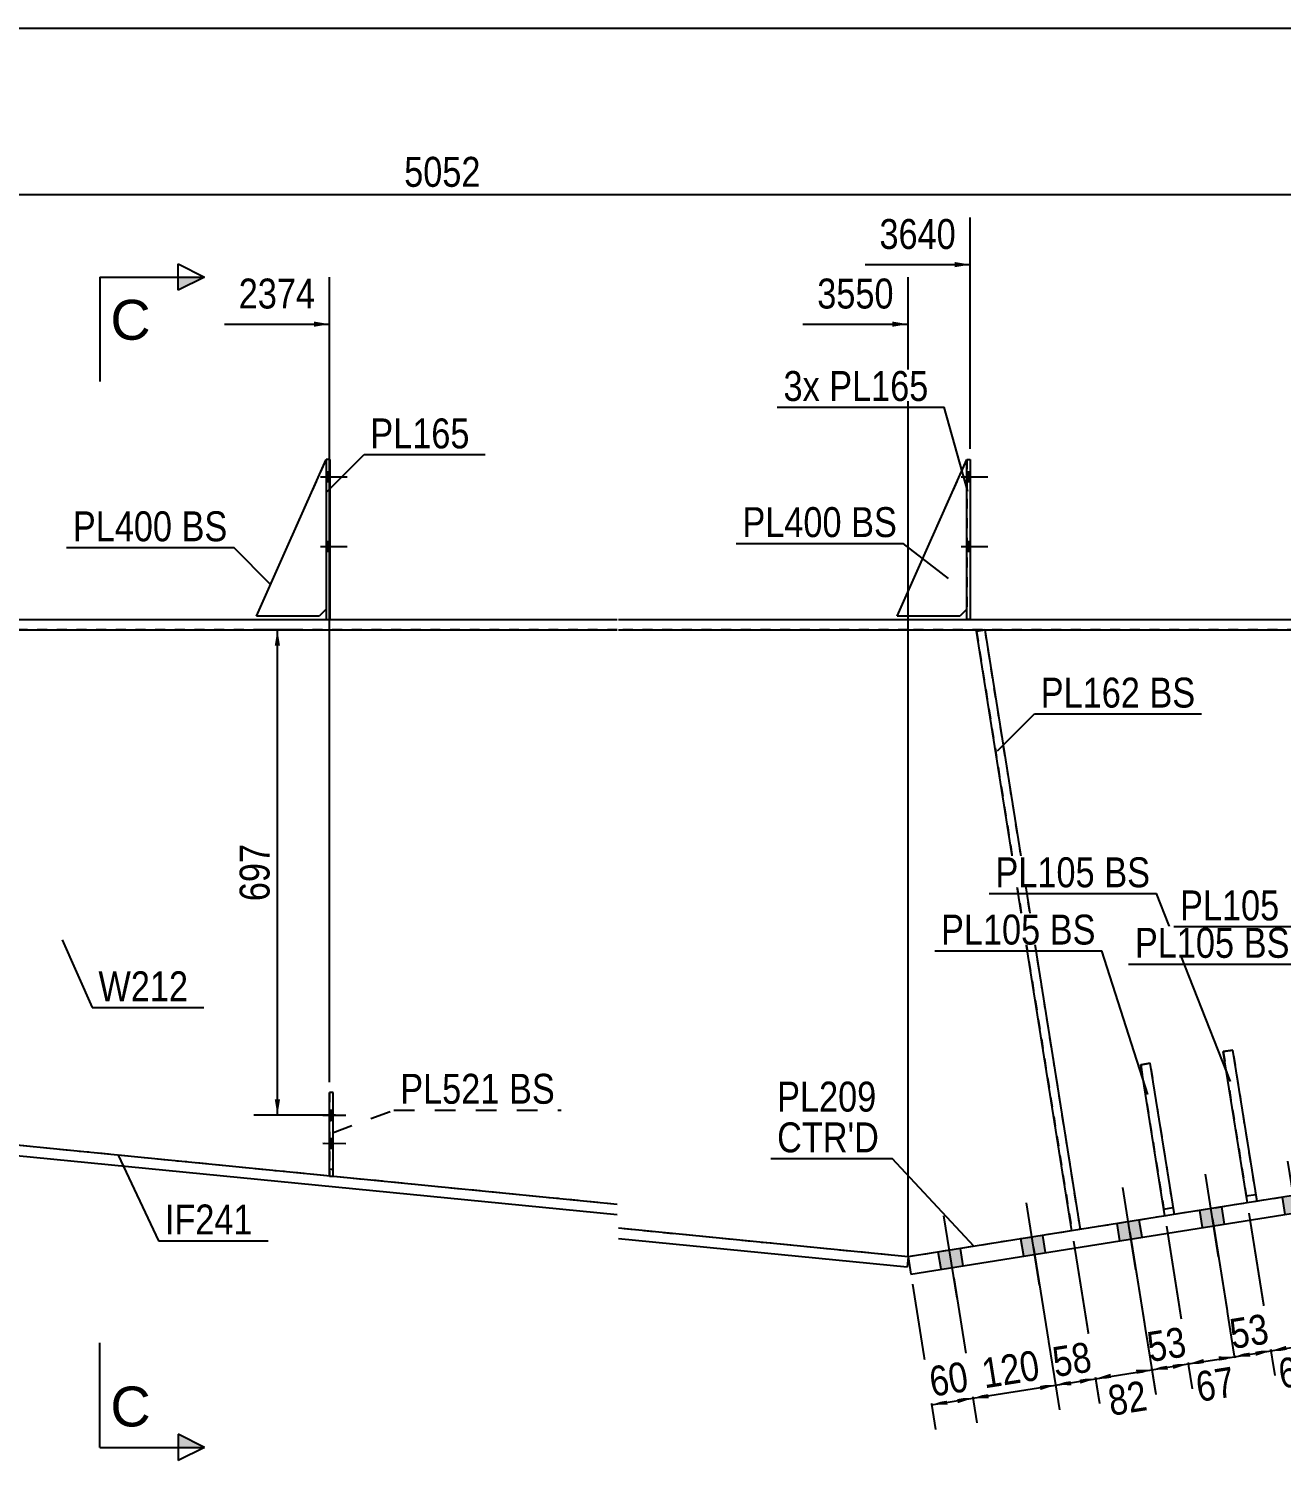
# Model space of a CAD drawing. Header units: millimetres. Extents: x -281 to 121, y -189 to 88.
# Drawn here: x -120.6 to -0.7, y -49.5 to 87.6 of the extents above; entities that cross this region are included whole.
import ezdxf

# ---------------------------------------------------------------- set-up
doc = ezdxf.new("R2010")
doc.units = ezdxf.units.MM
doc.linetypes.add('DXK_LINE_DOT1', pattern=[1.8814, 0.9407, -0.9407])
doc.linetypes.add('DXK_LINE_DOT2', pattern=[3.9198, 1.9599, -1.9599])
doc.styles.add('Arial', font='ARIAL.TTF', dxfattribs={"height": 0.2})
doc.styles.add('Arial Narrow', font='ARIALN.TTF', dxfattribs={"height": 0.2})

# ---------------------------------------------------------------- blocks, each defined once
blk = doc.blocks.new('Unknown-627303065-1211')
at = {"color": 5, "linetype": 'Continuous'}
blk.add_line((121.32, 87.56), (-278.68, 87.56), dxfattribs=at)
blk = doc.blocks.new('Part-627303065-1939 - 1661')
at = {"color": 2, "linetype": 'Continuous'}
for p, q in [((-92.12, 46.33), (-92.13, 31)), ((-91.79, 46.33), (-92.12, 46.33)), ((-91.79, 46.33), (-91.79, 31))]:
    blk.add_line(p, q, dxfattribs=at)
at = {"color": 7, "linetype": 'DXK_LINE_DOT1'}
blk.add_line((-92.13, 31), (-91.79, 31), dxfattribs=at)
blk = doc.blocks.new('Bolt-627303065-1710 - 1661')
at = {"linetype": 'Continuous'}
for points in [[(-30.5, 44.2), (-30.5, 45.13), (-30.83, 45.13), (-30.83, 44.2)], [(-30.5, 44.2), (-30.5, 45.13), (-30.83, 45.13), (-30.83, 44.2)], [(-30.5, 44.2), (-30.5, 45.13), (-30.83, 45.13), (-30.83, 44.2)], [(-30.5, 37.53), (-30.5, 38.47), (-30.83, 38.47), (-30.83, 37.53)], [(-30.5, 37.53), (-30.5, 38.47), (-30.83, 38.47), (-30.83, 37.53)], [(-30.5, 37.53), (-30.5, 38.47), (-30.83, 38.47), (-30.83, 37.53)]]:
    blk.add_hatch(color=3, dxfattribs=at).paths.add_polyline_path(points)
at = {"color": 3, "linetype": 'Continuous'}
for p, q in [((-31.36, 44.67), (-28.83, 44.67)), ((-31.36, 44.67), (-28.83, 44.67)), ((-31.36, 44.67), (-28.83, 44.67)), ((-30.83, 45.13), (-30.5, 45.13)), ((-30.83, 45.13), (-30.5, 45.13)), ((-30.83, 45.13), (-30.5, 45.13)), ((-30.83, 44.2), (-30.5, 44.2)), ((-30.83, 44.2), (-30.5, 44.2)), ((-30.83, 44.2), (-30.5, 44.2)), ((-30.83, 38.47), (-30.5, 38.47)), ((-30.83, 38.47), (-30.5, 38.47)), ((-30.83, 38.47), (-30.5, 38.47)), ((-31.37, 38), (-28.83, 38)), ((-31.37, 38), (-28.83, 38)), ((-31.37, 38), (-28.83, 38)), ((-30.83, 37.53), (-30.5, 37.53)), ((-30.83, 37.53), (-30.5, 37.53)), ((-30.83, 37.53), (-30.5, 37.53))]:
    blk.add_line(p, q, dxfattribs=at)
blk = doc.blocks.new('Part-627303065-2231 - 1661')
at = {"color": 2, "linetype": 'Continuous'}
for p, q in [((-29.91, 29.87), (-29.12, 30)), ((-20.78, -27.51), (-29.91, 29.87)), ((-29.12, 30), (-19.99, -27.38))]:
    blk.add_line(p, q, dxfattribs=at)
blk = doc.blocks.new('Part-627303065-1830 - 1661')
at = {"color": 7, "linetype": 'DXK_LINE_DOT1'}
for p, q in [((-13.28, -11.46), (-14.2, -11.61)), ((-14.2, -11.61), (-11.89, -26.09)), ((-10.97, -25.95), (-13.28, -11.46)), ((-12, -25.44), (-11.08, -25.29))]:
    blk.add_line(p, q, dxfattribs=at)
blk = doc.blocks.new('Bolt-627303065-1711 - 1661')
at = {"linetype": 'Continuous'}
for points in [[(-91.79, 44.2), (-91.79, 45.13), (-92.12, 45.13), (-92.12, 44.2)], [(-91.79, 44.2), (-91.79, 45.13), (-92.12, 45.13), (-92.12, 44.2)], [(-91.79, 44.2), (-91.79, 45.13), (-92.12, 45.13), (-92.12, 44.2)], [(-91.79, 37.53), (-91.79, 38.47), (-92.12, 38.47), (-92.12, 37.53)], [(-91.79, 37.53), (-91.79, 38.47), (-92.12, 38.47), (-92.12, 37.53)], [(-91.79, 37.53), (-91.79, 38.47), (-92.12, 38.47), (-92.12, 37.53)]]:
    blk.add_hatch(color=3, dxfattribs=at).paths.add_polyline_path(points)
at = {"color": 3, "linetype": 'Continuous'}
for p, q in [((-92.66, 44.67), (-90.12, 44.67)), ((-92.66, 44.67), (-90.12, 44.67)), ((-92.66, 44.67), (-90.12, 44.67)), ((-92.12, 45.13), (-91.79, 45.13)), ((-92.12, 45.13), (-91.79, 45.13)), ((-92.12, 45.13), (-91.79, 45.13)), ((-92.12, 44.2), (-91.79, 44.2)), ((-92.12, 44.2), (-91.79, 44.2)), ((-92.12, 44.2), (-91.79, 44.2)), ((-92.12, 38.47), (-91.79, 38.47)), ((-92.12, 38.47), (-91.79, 38.47)), ((-92.12, 38.47), (-91.79, 38.47)), ((-92.66, 38), (-90.12, 38)), ((-92.66, 38), (-90.12, 38)), ((-92.66, 38), (-90.12, 38)), ((-92.12, 37.53), (-91.79, 37.53)), ((-92.12, 37.53), (-91.79, 37.53)), ((-92.12, 37.53), (-91.79, 37.53))]:
    blk.add_line(p, q, dxfattribs=at)
blk = doc.blocks.new('Part-627303065-1983 - 1661')
at = {"color": 2, "linetype": 'Continuous'}
for p, q in [((-223.42, -6.68), (-223.52, -7.67)), ((-186.85, -10.28), (-223.42, -6.68)), ((-186.85, -11.29), (-223.52, -7.67)), ((-125.56, -16.67), (-186.75, -10.64)), ((-125.56, -17.68), (-186.75, -11.64)), ((-64.27, -24.99), (-125.46, -18.95)), ((-64.27, -25.99), (-125.46, -19.96)), ((-36.45, -30), (-64.17, -27.27)), ((-36.55, -31), (-64.17, -28.27)), ((-36.45, -30), (-36.55, -31))]:
    blk.add_line(p, q, dxfattribs=at)
blk = doc.blocks.new('Part-627303065-2241 - 1661')
at = {"color": 2, "linetype": 'Continuous'}
for p, q in [((-125.46, 31), (-64.27, 31)), ((-64.17, 31), (53.08, 31)), ((-125.46, 30), (-64.27, 30)), ((-64.17, 30), (53.08, 30))]:
    blk.add_line(p, q, dxfattribs=at)
blk = doc.blocks.new('Bolt-627303065-1715 - 1661')
at = {"linetype": 'Continuous'}
for points in [[(59.41, -14.76), (57.3, -15.09), (57.56, -16.74), (59.67, -16.4)], [(59.41, -14.76), (57.3, -15.09), (57.56, -16.74), (59.67, -16.4)], [(59.41, -14.76), (57.3, -15.09), (57.56, -16.74), (59.67, -16.4)], [(59.41, -14.76), (57.3, -15.09), (57.56, -16.74), (59.67, -16.4)], [(51.51, -16.01), (49.4, -16.35), (49.66, -17.99), (51.77, -17.66)], [(51.51, -16.01), (49.4, -16.35), (49.66, -17.99), (51.77, -17.66)], [(51.51, -16.01), (49.4, -16.35), (49.66, -17.99), (51.77, -17.66)], [(51.51, -16.01), (49.4, -16.35), (49.66, -17.99), (51.77, -17.66)], [(42.29, -17.48), (40.18, -17.81), (40.45, -19.46), (42.55, -19.12)], [(42.29, -17.48), (40.18, -17.81), (40.45, -19.46), (42.55, -19.12)], [(42.29, -17.48), (40.18, -17.81), (40.45, -19.46), (42.55, -19.12)], [(42.29, -17.48), (40.18, -17.81), (40.45, -19.46), (42.55, -19.12)], [(34.39, -18.74), (32.28, -19.07), (32.55, -20.72), (34.65, -20.38)], [(34.39, -18.74), (32.28, -19.07), (32.55, -20.72), (34.65, -20.38)], [(34.39, -18.74), (32.28, -19.07), (32.55, -20.72), (34.65, -20.38)], [(34.39, -18.74), (32.28, -19.07), (32.55, -20.72), (34.65, -20.38)], [(26.49, -19.99), (24.38, -20.33), (24.65, -21.97), (26.75, -21.64)], [(26.49, -19.99), (24.38, -20.33), (24.65, -21.97), (26.75, -21.64)], [(26.49, -19.99), (24.38, -20.33), (24.65, -21.97), (26.75, -21.64)], [(26.49, -19.99), (24.38, -20.33), (24.65, -21.97), (26.75, -21.64)], [(18.59, -21.25), (16.48, -21.58), (16.74, -23.23), (18.85, -22.89)], [(18.59, -21.25), (16.48, -21.58), (16.74, -23.23), (18.85, -22.89)], [(18.59, -21.25), (16.48, -21.58), (16.74, -23.23), (18.85, -22.89)], [(18.59, -21.25), (16.48, -21.58), (16.74, -23.23), (18.85, -22.89)], [(9.37, -22.71), (7.27, -23.05), (7.53, -24.69), (9.63, -24.36)], [(9.37, -22.71), (7.27, -23.05), (7.53, -24.69), (9.63, -24.36)], [(9.37, -22.71), (7.27, -23.05), (7.53, -24.69), (9.63, -24.36)], [(9.37, -22.71), (7.27, -23.05), (7.53, -24.69), (9.63, -24.36)], [(1.47, -23.97), (-0.64, -24.3), (-0.37, -25.95), (1.73, -25.62)], [(1.47, -23.97), (-0.64, -24.3), (-0.37, -25.95), (1.73, -25.62)], [(1.47, -23.97), (-0.64, -24.3), (-0.37, -25.95), (1.73, -25.62)], [(1.47, -23.97), (-0.64, -24.3), (-0.37, -25.95), (1.73, -25.62)], [(-6.43, -25.23), (-8.54, -25.56), (-8.27, -27.21), (-6.17, -26.87)], [(-6.43, -25.23), (-8.54, -25.56), (-8.27, -27.21), (-6.17, -26.87)], [(-6.43, -25.23), (-8.54, -25.56), (-8.27, -27.21), (-6.17, -26.87)], [(-6.43, -25.23), (-8.54, -25.56), (-8.27, -27.21), (-6.17, -26.87)], [(-14.33, -26.48), (-16.44, -26.82), (-16.18, -28.46), (-14.07, -28.13)], [(-14.33, -26.48), (-16.44, -26.82), (-16.18, -28.46), (-14.07, -28.13)], [(-14.33, -26.48), (-16.44, -26.82), (-16.18, -28.46), (-14.07, -28.13)], [(-14.33, -26.48), (-16.44, -26.82), (-16.18, -28.46), (-14.07, -28.13)], [(-23.55, -27.95), (-25.65, -28.28), (-25.39, -29.93), (-23.29, -29.59)], [(-23.55, -27.95), (-25.65, -28.28), (-25.39, -29.93), (-23.29, -29.59)], [(-23.55, -27.95), (-25.65, -28.28), (-25.39, -29.93), (-23.29, -29.59)], [(-23.55, -27.95), (-25.65, -28.28), (-25.39, -29.93), (-23.29, -29.59)], [(-31.45, -29.2), (-33.56, -29.54), (-33.29, -31.19), (-31.19, -30.85)], [(-31.45, -29.2), (-33.56, -29.54), (-33.29, -31.19), (-31.19, -30.85)], [(-31.45, -29.2), (-33.56, -29.54), (-33.29, -31.19), (-31.19, -30.85)], [(-31.45, -29.2), (-33.56, -29.54), (-33.29, -31.19), (-31.19, -30.85)]]:
    blk.add_hatch(color=3, dxfattribs=at).paths.add_polyline_path(points)
at = {"color": 3, "linetype": 'Continuous'}
for p, q in [((59.09, -19.52), (57.83, -11.63)), ((59.09, -19.52), (57.83, -11.63)), ((59.09, -19.52), (57.83, -11.63)), ((59.09, -19.52), (57.83, -11.63)), ((51.19, -20.77), (49.93, -12.89)), ((51.19, -20.77), (49.93, -12.89)), ((51.19, -20.77), (49.93, -12.89)), ((51.19, -20.77), (49.93, -12.89)), ((41.97, -22.24), (40.71, -14.35)), ((41.97, -22.24), (40.71, -14.35)), ((41.97, -22.24), (40.71, -14.35)), ((41.97, -22.24), (40.71, -14.35)), ((59.67, -16.4), (59.41, -14.76)), ((59.67, -16.4), (59.41, -14.76)), ((59.67, -16.4), (59.41, -14.76)), ((59.67, -16.4), (59.41, -14.76)), ((34.07, -23.49), (32.81, -15.61)), ((34.07, -23.49), (32.81, -15.61)), ((34.07, -23.49), (32.81, -15.61)), ((34.07, -23.49), (32.81, -15.61)), ((49.66, -17.99), (49.4, -16.35)), ((49.66, -17.99), (49.4, -16.35)), ((49.66, -17.99), (49.4, -16.35)), ((49.66, -17.99), (49.4, -16.35)), ((51.77, -17.66), (51.51, -16.01)), ((51.77, -17.66), (51.51, -16.01)), ((51.77, -17.66), (51.51, -16.01)), ((51.77, -17.66), (51.51, -16.01)), ((57.56, -16.74), (57.3, -15.09)), ((57.56, -16.74), (57.3, -15.09)), ((57.56, -16.74), (57.3, -15.09)), ((57.56, -16.74), (57.3, -15.09)), ((26.17, -24.75), (24.91, -16.87)), ((26.17, -24.75), (24.91, -16.87)), ((26.17, -24.75), (24.91, -16.87)), ((26.17, -24.75), (24.91, -16.87)), ((40.45, -19.46), (40.18, -17.81)), ((40.45, -19.46), (40.18, -17.81)), ((40.45, -19.46), (40.18, -17.81)), ((40.45, -19.46), (40.18, -17.81)), ((42.55, -19.12), (42.29, -17.48)), ((42.55, -19.12), (42.29, -17.48)), ((42.55, -19.12), (42.29, -17.48)), ((42.55, -19.12), (42.29, -17.48)), ((18.27, -26.01), (17.01, -18.12)), ((18.27, -26.01), (17.01, -18.12)), ((18.27, -26.01), (17.01, -18.12)), ((18.27, -26.01), (17.01, -18.12)), ((32.55, -20.72), (32.28, -19.07)), ((32.55, -20.72), (32.28, -19.07)), ((32.55, -20.72), (32.28, -19.07)), ((32.55, -20.72), (32.28, -19.07)), ((34.65, -20.38), (34.39, -18.74)), ((34.65, -20.38), (34.39, -18.74)), ((34.65, -20.38), (34.39, -18.74)), ((34.65, -20.38), (34.39, -18.74)), ((9.05, -27.47), (7.8, -19.59)), ((9.05, -27.47), (7.8, -19.59)), ((9.05, -27.47), (7.8, -19.59)), ((9.05, -27.47), (7.8, -19.59)), ((24.65, -21.97), (24.38, -20.33)), ((24.65, -21.97), (24.38, -20.33)), ((24.65, -21.97), (24.38, -20.33)), ((24.65, -21.97), (24.38, -20.33)), ((26.75, -21.64), (26.49, -19.99)), ((26.75, -21.64), (26.49, -19.99)), ((26.75, -21.64), (26.49, -19.99)), ((26.75, -21.64), (26.49, -19.99)), ((1.15, -28.73), (-0.11, -20.85)), ((1.15, -28.73), (-0.11, -20.85)), ((1.15, -28.73), (-0.11, -20.85)), ((1.15, -28.73), (-0.11, -20.85)), ((16.74, -23.23), (16.48, -21.58)), ((16.74, -23.23), (16.48, -21.58)), ((16.74, -23.23), (16.48, -21.58)), ((16.74, -23.23), (16.48, -21.58)), ((18.85, -22.89), (18.59, -21.25)), ((18.85, -22.89), (18.59, -21.25)), ((18.85, -22.89), (18.59, -21.25)), ((18.85, -22.89), (18.59, -21.25)), ((-6.75, -29.99), (-8.01, -22.1)), ((-6.75, -29.99), (-8.01, -22.1)), ((-6.75, -29.99), (-8.01, -22.1)), ((-6.75, -29.99), (-8.01, -22.1)), ((7.53, -24.69), (7.27, -23.05)), ((7.53, -24.69), (7.27, -23.05)), ((7.53, -24.69), (7.27, -23.05)), ((7.53, -24.69), (7.27, -23.05)), ((9.63, -24.36), (9.37, -22.71)), ((9.63, -24.36), (9.37, -22.71)), ((9.63, -24.36), (9.37, -22.71)), ((9.63, -24.36), (9.37, -22.71)), ((-14.65, -31.24), (-15.91, -23.36)), ((-14.65, -31.24), (-15.91, -23.36)), ((-14.65, -31.24), (-15.91, -23.36)), ((-14.65, -31.24), (-15.91, -23.36)), ((-0.37, -25.95), (-0.64, -24.3)), ((-0.37, -25.95), (-0.64, -24.3)), ((-0.37, -25.95), (-0.64, -24.3)), ((-0.37, -25.95), (-0.64, -24.3)), ((1.73, -25.62), (1.47, -23.97)), ((1.73, -25.62), (1.47, -23.97)), ((1.73, -25.62), (1.47, -23.97)), ((1.73, -25.62), (1.47, -23.97)), ((-23.87, -32.71), (-25.12, -24.82)), ((-23.87, -32.71), (-25.12, -24.82)), ((-23.87, -32.71), (-25.12, -24.82)), ((-23.87, -32.71), (-25.12, -24.82)), ((-8.27, -27.21), (-8.54, -25.56)), ((-8.27, -27.21), (-8.54, -25.56)), ((-8.27, -27.21), (-8.54, -25.56)), ((-8.27, -27.21), (-8.54, -25.56)), ((-6.17, -26.87), (-6.43, -25.23)), ((-6.17, -26.87), (-6.43, -25.23)), ((-6.17, -26.87), (-6.43, -25.23)), ((-6.17, -26.87), (-6.43, -25.23)), ((-31.77, -33.96), (-33.03, -26.08)), ((-31.77, -33.96), (-33.03, -26.08)), ((-31.77, -33.96), (-33.03, -26.08)), ((-31.77, -33.96), (-33.03, -26.08)), ((-16.18, -28.46), (-16.44, -26.82)), ((-16.18, -28.46), (-16.44, -26.82)), ((-16.18, -28.46), (-16.44, -26.82)), ((-16.18, -28.46), (-16.44, -26.82)), ((-14.07, -28.13), (-14.33, -26.48)), ((-14.07, -28.13), (-14.33, -26.48)), ((-14.07, -28.13), (-14.33, -26.48)), ((-14.07, -28.13), (-14.33, -26.48)), ((-25.39, -29.93), (-25.65, -28.28)), ((-25.39, -29.93), (-25.65, -28.28)), ((-25.39, -29.93), (-25.65, -28.28)), ((-25.39, -29.93), (-25.65, -28.28)), ((-23.29, -29.59), (-23.55, -27.95)), ((-23.29, -29.59), (-23.55, -27.95)), ((-23.29, -29.59), (-23.55, -27.95)), ((-23.29, -29.59), (-23.55, -27.95)), ((-33.29, -31.19), (-33.56, -29.54)), ((-33.29, -31.19), (-33.56, -29.54)), ((-33.29, -31.19), (-33.56, -29.54)), ((-33.29, -31.19), (-33.56, -29.54)), ((-31.19, -30.85), (-31.45, -29.2)), ((-31.19, -30.85), (-31.45, -29.2)), ((-31.19, -30.85), (-31.45, -29.2)), ((-31.19, -30.85), (-31.45, -29.2))]:
    blk.add_line(p, q, dxfattribs=at)
blk = doc.blocks.new('Part-627303065-1720 - 1661')
at = {"color": 2, "linetype": 'Continuous'}
for p, q in [((-36.45, -30), (-36.45, 30)), ((38.42, 29.82), (38.39, 30))]:
    blk.add_line(p, q, dxfattribs=at)
at = {"color": 7, "linetype": 'DXK_LINE_DOT1'}
for p, q in [((38.39, 30), (-36.45, 30)), ((38.42, 29.82), (45.85, -16.91)), ((45.85, -16.91), (-36.45, -30))]:
    blk.add_line(p, q, dxfattribs=at)
blk = doc.blocks.new('Part-627303065-1742 - 1661')
at = {"color": 2, "linetype": 'Continuous'}
for p, q in [((-30.83, 31), (-30.83, 46.33)), ((-30.83, 46.33), (-30.5, 46.33)), ((-30.5, 46.33), (-30.5, 31))]:
    blk.add_line(p, q, dxfattribs=at)
at = {"color": 7, "linetype": 'DXK_LINE_DOT1'}
blk.add_line((-30.5, 31), (-30.83, 31), dxfattribs=at)
blk = doc.blocks.new('Part-627303065-1857 - 1661')
at = {"color": 7, "linetype": 'DXK_LINE_DOT1'}
for p, q in [((-5.37, -10.21), (-6.3, -10.35)), ((-6.3, -10.35), (-3.99, -24.84)), ((-3.07, -24.69), (-5.37, -10.21)), ((-4.1, -24.18), (-3.18, -24.03))]:
    blk.add_line(p, q, dxfattribs=at)
blk = doc.blocks.new('Part-627303065-1852 - 1661')
at = {"color": 2, "linetype": 'Continuous'}
for p, q in [((-14.2, -11.61), (-13.28, -11.46)), ((-11.89, -26.09), (-14.2, -11.61)), ((-10.97, -25.95), (-13.28, -11.46))]:
    blk.add_line(p, q, dxfattribs=at)
blk = doc.blocks.new('Part-627303065-1862 - 1661')
at = {"color": 2, "linetype": 'Continuous'}
for p, q in [((-6.3, -10.35), (-5.37, -10.21)), ((-3.99, -24.84), (-6.3, -10.35)), ((-3.07, -24.69), (-5.37, -10.21))]:
    blk.add_line(p, q, dxfattribs=at)
blk = doc.blocks.new('Part-627303065-1961 - 1661')
at = {"color": 2, "linetype": 'Continuous'}
for p, q in [((-91.8, -22.27), (-91.8, -14.27)), ((-91.47, -14.27), (-91.8, -14.27)), ((-91.47, -22.27), (-91.47, -14.27)), ((-91.8, -22.27), (-91.47, -22.27))]:
    blk.add_line(p, q, dxfattribs=at)
at = {"color": 7, "linetype": 'DXK_LINE_DOT1'}
blk.add_line((-91.8, -21.6), (-91.47, -21.6), dxfattribs=at)
blk = doc.blocks.new('Part-627303065-1917 - 1661')
at = {"color": 2, "linetype": 'Continuous'}
for p, q in [((-98.79, 31.33), (-92.12, 46.33)), ((-92.13, 32), (-92.79, 31.33)), ((-92.79, 31.33), (-98.79, 31.33))]:
    blk.add_line(p, q, dxfattribs=at)
at = {"color": 7, "linetype": 'DXK_LINE_DOT1'}
blk.add_line((-92.12, 46.33), (-92.13, 32), dxfattribs=at)
blk = doc.blocks.new('Part-627303065-2209 - 1661')
at = {"color": 7, "linetype": 'DXK_LINE_DOT1'}
for p, q in [((-29.12, 30), (-29.91, 29.87)), ((-29.91, 29.87), (-20.78, -27.51)), ((-29.12, 30), (-19.99, -27.38))]:
    blk.add_line(p, q, dxfattribs=at)
blk = doc.blocks.new('Part-627303065-2136 - 1661')
at = {"color": 2, "linetype": 'Continuous'}
for p, q in [((62.31, -14.3), (-36.45, -30)), ((62.57, -15.94), (62.31, -14.3)), ((-36.19, -31.65), (62.57, -15.94)), ((-36.45, -30), (-36.19, -31.65))]:
    blk.add_line(p, q, dxfattribs=at)
blk = doc.blocks.new('Part-627303065-2236 - 1661')
at = {"color": 7, "linetype": 'DXK_LINE_DOT1'}
for p, q in [((-186.85, 30), (-223.52, 30)), ((-223.52, 30), (-223.52, -6.67)), ((-125.56, 30), (-186.75, 30)), ((-64.27, 30), (-125.46, 30)), ((-36.45, 30), (-64.17, 30)), ((-36.45, -30), (-36.45, 30)), ((-186.85, -10.28), (-223.42, -6.68)), ((-125.56, -16.67), (-186.75, -10.64)), ((-64.27, -24.99), (-125.46, -18.95)), ((-36.45, -30), (-64.17, -27.27))]:
    blk.add_line(p, q, dxfattribs=at)
at = {"color": 2, "linetype": 'Continuous'}
blk.add_line((-223.52, -6.67), (-223.42, -6.68), dxfattribs=at)
blk = doc.blocks.new('Bolt-627303065-2242 - 1661')
at = {"color": 3, "linetype": 'DXK_LINE_DOT2'}
for p, q in [((-92.33, -16.44), (-91.47, -16.44)), ((-91.8, -15.97), (-91.47, -15.97)), ((-91.8, -16.91), (-91.47, -16.91)), ((-92.33, -19.13), (-91.47, -19.14)), ((-91.8, -18.67), (-91.47, -18.67)), ((-91.8, -19.6), (-91.47, -19.6))]:
    blk.add_line(p, q, dxfattribs=at)
blk = doc.blocks.new('Bolt-627303065-2245 - 1661')
at = {"linetype": 'Continuous'}
for points in [[(-91.47, -16.91), (-91.47, -15.97), (-91.8, -15.97), (-91.8, -16.91)], [(-91.47, -19.6), (-91.47, -18.67), (-91.8, -18.67), (-91.8, -19.6)]]:
    blk.add_hatch(color=3, dxfattribs=at).paths.add_polyline_path(points)
at = {"color": 3, "linetype": 'Continuous'}
for p, q in [((-92.43, -16.44), (-90.23, -16.44)), ((-91.8, -15.97), (-91.47, -15.97)), ((-91.8, -16.91), (-91.47, -16.91)), ((-92.43, -19.13), (-90.23, -19.14)), ((-91.8, -18.67), (-91.47, -18.67)), ((-91.8, -19.6), (-91.47, -19.6))]:
    blk.add_line(p, q, dxfattribs=at)
blk = doc.blocks.new('Part-627303065-2278 - 1661')
at = {"color": 7, "linetype": 'DXK_LINE_DOT1'}
for p, q in [((-37.5, 31.33), (-30.83, 46.33)), ((-30.83, 46.33), (-30.83, 32)), ((-30.83, 32), (-31.5, 31.33)), ((-31.5, 31.33), (-37.5, 31.33))]:
    blk.add_line(p, q, dxfattribs=at)
blk = doc.blocks.new('Part-627303065-2288 - 1661')
at = {"color": 7, "linetype": 'DXK_LINE_DOT1'}
for p, q in [((-98.79, 31.33), (-92.12, 46.33)), ((-92.13, 32), (-92.79, 31.33)), ((-92.79, 31.33), (-98.79, 31.33))]:
    blk.add_line(p, q, dxfattribs=at)
blk = doc.blocks.new('Part-627303065-2315 - 1661')
at = {"color": 7, "linetype": 'DXK_LINE_DOT1'}
for p, q in [((-91.8, -14.27), (-91.8, -22.27)), ((-91.47, -14.27), (-91.8, -14.27)), ((-91.47, -22.27), (-91.47, -14.27)), ((-91.8, -22.27), (-91.47, -22.27))]:
    blk.add_line(p, q, dxfattribs=at)
blk = doc.blocks.new('Part-627303065-2325 - 1661')
at = {"color": 2, "linetype": 'Continuous'}
for p, q in [((-37.5, 31.33), (-30.83, 46.33)), ((-30.83, 32), (-31.5, 31.33)), ((-31.5, 31.33), (-37.5, 31.33))]:
    blk.add_line(p, q, dxfattribs=at)
blk = doc.blocks.new('StraightDimension-627303065-2554 - 1661')
at = {"color": 7, "linetype": 'Continuous'}
blk.add_line((-224.59, 71.67), (62.57, 71.67), dxfattribs=at)
at = {"color": 0}
blk.add_wipeout([(-76.75, 71.82), (-76.75, 76.02), (-85.26, 76.02), (-85.26, 71.82)], dxfattribs=at)
at = {"color": 3, "style": 'Arial Narrow'}
blk.add_text('5052', height=2.863, dxfattribs=at).set_placement((-84.66, 72.42))
blk = doc.blocks.new('StraightDimension-627303065-11880 - 1661')
at = {"linetype": 'Continuous'}
blk.add_hatch(color=7, dxfattribs=at).paths.add_polyline_path([(-32, 65.22), (-30.5, 64.97), (-32, 64.72)])
at = {"color": 7, "linetype": 'Continuous'}
for p, q in [((-30.5, 47.33), (-30.5, 69.47)), ((-40.56, 64.97), (-30.5, 64.97))]:
    blk.add_line(p, q, dxfattribs=at)
at = {"color": 0}
blk.add_wipeout([(-31.27, 65.87), (-31.27, 70.07), (-39.79, 70.07), (-39.79, 65.87)], dxfattribs=at)
at = {"color": 3, "style": 'Arial Narrow'}
blk.add_text('3640', height=2.863, dxfattribs=at).set_placement((-39.19, 66.47))
blk = doc.blocks.new('StraightDimension-627303065-14901 - 1661')
at = {"linetype": 'Continuous'}
for points in [[(1.15, -38.29), (2.67, -38.3), (1.23, -38.78)], [(-0.22, -39.01), (-1.74, -39), (-0.3, -38.52)]]:
    blk.add_hatch(color=7, dxfattribs=at).paths.add_polyline_path(points)
at = {"color": 7, "linetype": 'Continuous'}
for p, q in [((-3.84, -25.83), (-1.39, -41.22)), ((0.57, -25.12), (3.02, -40.52)), ((-1.74, -39), (2.67, -38.3))]:
    blk.add_line(p, q, dxfattribs=at)
at = {"color": 0}
blk.add_wipeout([(3.55, -42.57), (2.89, -38.42), (-1.91, -39.18), (-1.25, -43.33)], dxfattribs=at)
at = {"color": 3, "style": 'Arial Narrow'}
blk.add_text('67', height=2.863, rotation=9.0355, dxfattribs=at).set_placement((-0.75, -42.64))
blk = doc.blocks.new('StraightDimension-627303065-11881 - 1661')
at = {"linetype": 'Continuous'}
blk.add_hatch(color=7, dxfattribs=at).paths.add_polyline_path([(-37.95, 59.52), (-36.45, 59.27), (-37.95, 59.02)])
at = {"color": 7, "linetype": 'Continuous'}
for p, q in [((-36.45, -29), (-36.45, 63.77)), ((-46.51, 59.27), (-36.45, 59.27))]:
    blk.add_line(p, q, dxfattribs=at)
at = {"color": 0}
blk.add_wipeout([(-37.23, 60.17), (-37.23, 64.37), (-45.74, 64.37), (-45.74, 60.17)], dxfattribs=at)
at = {"color": 3, "style": 'Arial Narrow'}
blk.add_text('3550', height=2.863, dxfattribs=at).set_placement((-45.14, 60.77))
blk = doc.blocks.new('StraightDimension-627303065-11882 - 1661')
at = {"linetype": 'Continuous'}
blk.add_hatch(color=7, dxfattribs=at).paths.add_polyline_path([(-93.3, 59.52), (-91.8, 59.27), (-93.3, 59.02)])
at = {"color": 7, "linetype": 'Continuous'}
for p, q in [((-91.8, -13.27), (-91.8, 63.77)), ((-101.86, 59.27), (-91.8, 59.27))]:
    blk.add_line(p, q, dxfattribs=at)
at = {"color": 0}
blk.add_wipeout([(-92.58, 60.17), (-92.58, 64.37), (-101.09, 64.37), (-101.09, 60.17)], dxfattribs=at)
at = {"color": 3, "style": 'Arial Narrow'}
blk.add_text('2374', height=2.863, dxfattribs=at).set_placement((-100.49, 60.77))
blk = doc.blocks.new('StraightDimension-627303065-11961 - 1661')
at = {"linetype": 'Continuous'}
for points in [[(-97.04, 28.5), (-96.79, 30), (-96.54, 28.5)], [(-96.54, -14.94), (-96.79, -16.44), (-97.04, -14.94)]]:
    blk.add_hatch(color=7, dxfattribs=at).paths.add_polyline_path(points)
at = {"color": 7, "linetype": 'Continuous'}
for p, q in [((-94.76, 30), (-99.04, 30)), ((-96.79, -16.44), (-96.79, 30)), ((-91.23, -16.44), (-99.04, -16.44))]:
    blk.add_line(p, q, dxfattribs=at)
at = {"color": 0}
blk.add_wipeout([(-96.94, 10.12), (-101.14, 10.12), (-101.14, 3.44), (-96.94, 3.44)], dxfattribs=at)
at = {"color": 3, "style": 'Arial Narrow'}
blk.add_text('697', height=2.863, rotation=90.0002, dxfattribs=at).set_placement((-97.54, 4.04))
blk = doc.blocks.new('StraightDimension-627303065-14902 - 1661')
at = {"linetype": 'Continuous'}
for points in [[(-3.71, -39.57), (-5.23, -39.56), (-3.79, -39.07)], [(-3.26, -38.99), (-1.74, -39), (-3.18, -39.48)]]:
    blk.add_hatch(color=7, dxfattribs=at).paths.add_polyline_path(points)
at = {"color": 7, "linetype": 'Continuous'}
for p, q in [((-3.84, -25.83), (-1.36, -41.37)), ((-7.33, -26.38), (-4.85, -41.93)), ((-5.23, -39.56), (-1.74, -39))]:
    blk.add_line(p, q, dxfattribs=at)
at = {"color": 0}
blk.add_wipeout([(-1.11, -38.75), (-1.77, -34.6), (-6.57, -35.36), (-5.91, -39.51)], dxfattribs=at)
at = {"color": 3, "style": 'Arial Narrow'}
blk.add_text('53', height=2.863, rotation=9.0355, dxfattribs=at).set_placement((-5.41, -38.83))
blk = doc.blocks.new('StraightDimension-627303065-14903 - 1661')
at = {"linetype": 'Continuous'}
for points in [[(-6.75, -39.54), (-5.23, -39.56), (-6.67, -40.04)], [(-8.12, -40.27), (-9.64, -40.26), (-8.2, -39.78)]]:
    blk.add_hatch(color=7, dxfattribs=at).paths.add_polyline_path(points)
at = {"color": 7, "linetype": 'Continuous'}
for p, q in [((-11.74, -27.08), (-9.29, -42.48)), ((-7.33, -26.38), (-4.88, -41.78)), ((-9.64, -40.26), (-5.23, -39.56))]:
    blk.add_line(p, q, dxfattribs=at)
at = {"color": 0}
blk.add_wipeout([(-4.36, -43.82), (-5.02, -39.67), (-9.81, -40.44), (-9.15, -44.58)], dxfattribs=at)
at = {"color": 3, "style": 'Arial Narrow'}
blk.add_text('67', height=2.863, rotation=9.0355, dxfattribs=at).set_placement((-8.65, -43.9))
blk = doc.blocks.new('StraightDimension-627303065-14904 - 1661')
at = {"linetype": 'Continuous'}
for points in [[(-11.61, -40.82), (-13.13, -40.81), (-11.69, -40.33)], [(-11.16, -40.25), (-9.64, -40.26), (-11.08, -40.74)]]:
    blk.add_hatch(color=7, dxfattribs=at).paths.add_polyline_path(points)
at = {"color": 7, "linetype": 'Continuous'}
for p, q in [((-11.74, -27.08), (-9.27, -42.63)), ((-15.23, -27.64), (-12.75, -43.18)), ((-13.13, -40.81), (-9.64, -40.26))]:
    blk.add_line(p, q, dxfattribs=at)
at = {"color": 0}
blk.add_wipeout([(-9.01, -40.01), (-9.67, -35.86), (-14.47, -36.62), (-13.81, -40.77)], dxfattribs=at)
at = {"color": 3, "style": 'Arial Narrow'}
blk.add_text('53', height=2.863, rotation=9.0355, dxfattribs=at).set_placement((-13.31, -40.08))
blk = doc.blocks.new('StraightDimension-627303065-14905 - 1661')
at = {"linetype": 'Continuous'}
for points in [[(-14.65, -40.8), (-13.13, -40.81), (-14.57, -41.3)], [(-17.01, -41.68), (-18.53, -41.67), (-17.09, -41.19)]]:
    blk.add_hatch(color=7, dxfattribs=at).paths.add_polyline_path(points)
at = {"color": 7, "linetype": 'Continuous'}
for p, q in [((-20.63, -28.5), (-18.18, -43.89)), ((-15.23, -27.64), (-12.78, -43.03)), ((-18.53, -41.67), (-13.13, -40.81))]:
    blk.add_line(p, q, dxfattribs=at)
at = {"color": 0}
blk.add_wipeout([(-12.75, -45.16), (-13.41, -41.01), (-18.21, -41.77), (-17.55, -45.92)], dxfattribs=at)
at = {"color": 3, "style": 'Arial Narrow'}
blk.add_text('82', height=2.863, rotation=9.0355, dxfattribs=at).set_placement((-17.05, -45.23))
blk = doc.blocks.new('StraightDimension-627303065-14906 - 1661')
at = {"linetype": 'Continuous'}
for points in [[(-20.83, -42.29), (-22.35, -42.28), (-20.91, -41.8)], [(-20.05, -41.66), (-18.53, -41.67), (-19.97, -42.15)]]:
    blk.add_hatch(color=7, dxfattribs=at).paths.add_polyline_path(points)
at = {"color": 7, "linetype": 'Continuous'}
for p, q in [((-20.63, -28.5), (-18.15, -44.04)), ((-24.44, -29.1), (-21.97, -44.65)), ((-22.35, -42.28), (-18.53, -41.67))]:
    blk.add_line(p, q, dxfattribs=at)
at = {"color": 0}
blk.add_wipeout([(-18.07, -41.45), (-18.73, -37.3), (-23.52, -38.06), (-22.86, -42.21)], dxfattribs=at)
at = {"color": 3, "style": 'Arial Narrow'}
blk.add_text('58', height=2.863, rotation=9.0355, dxfattribs=at).set_placement((-22.36, -41.52))
blk = doc.blocks.new('StraightDimension-627303065-14907 - 1661')
at = {"linetype": 'Continuous'}
for points in [[(-23.87, -42.27), (-22.35, -42.28), (-23.79, -42.76)], [(-28.73, -43.55), (-30.25, -43.53), (-28.81, -43.05)]]:
    blk.add_hatch(color=7, dxfattribs=at).paths.add_polyline_path(points)
at = {"color": 7, "linetype": 'Continuous'}
for p, q in [((-24.44, -29.1), (-21.97, -44.65)), ((-32.08, -32.01), (-29.87, -45.9)), ((-30.25, -43.53), (-22.35, -42.28))]:
    blk.add_line(p, q, dxfattribs=at)
at = {"color": 0}
blk.add_wipeout([(-23.02, -42.23), (-23.68, -38.09), (-30.28, -39.14), (-29.62, -43.28)], dxfattribs=at)
at = {"color": 3, "style": 'Arial Narrow'}
blk.add_text('120', height=2.863, rotation=9.0355, dxfattribs=at).set_placement((-29.13, -42.6))
blk = doc.blocks.new('StraightDimension-627303065-14908 - 1661')
at = {"linetype": 'Continuous'}
for points in [[(-32.68, -44.17), (-34.2, -44.16), (-32.76, -43.68)], [(-31.77, -43.52), (-30.25, -43.53), (-31.69, -44.02)]]:
    blk.add_hatch(color=7, dxfattribs=at).paths.add_polyline_path(points)
at = {"color": 7, "linetype": 'Continuous'}
for p, q in [((-36.03, -32.63), (-33.82, -46.53)), ((-32.08, -32.01), (-29.87, -45.9)), ((-34.2, -44.16), (-30.25, -43.53))]:
    blk.add_line(p, q, dxfattribs=at)
at = {"color": 0}
blk.add_wipeout([(-29.85, -43.32), (-30.51, -39.17), (-35.31, -39.93), (-34.65, -44.08)], dxfattribs=at)
at = {"color": 3, "style": 'Arial Narrow'}
blk.add_text('60', height=2.863, rotation=9.0355, dxfattribs=at).set_placement((-34.15, -43.4))
blk = doc.blocks.new('Mark-627303065-2232 - 1661')
at = {"color": 0}
blk.add_wipeout([(-105.32, -5.54), (-105.32, -2.54), (-113.91, -2.54), (-113.91, -5.54)], dxfattribs=at)
blk.add_wipeout([(-105.32, -5.54), (-105.32, -2.54), (-113.91, -2.54), (-113.91, -5.54)], dxfattribs=at)
at = {"color": 7, "linetype": 'Continuous'}
for p, q in [((-117.39, 0.35), (-114.51, -6.14)), ((-114.51, -6.14), (-103.82, -6.14))]:
    blk.add_line(p, q, dxfattribs=at)
at = {"color": 3, "style": 'Arial Narrow'}
blk.add_text('W212', height=2.863, dxfattribs=at).set_placement((-113.91, -5.54))
blk = doc.blocks.new('Mark-627303065-1935 - 1661')
at = {"color": 0}
blk.add_wipeout([(-78.4, 47.38), (-78.4, 50.38), (-87.9, 50.38), (-87.9, 47.38)], dxfattribs=at)
blk.add_wipeout([(-78.4, 47.38), (-78.4, 50.38), (-87.9, 50.38), (-87.9, 47.38)], dxfattribs=at)
at = {"color": 7, "linetype": 'Continuous'}
for p, q in [((-92.04, 43.25), (-88.5, 46.78)), ((-88.5, 46.78), (-76.9, 46.78))]:
    blk.add_line(p, q, dxfattribs=at)
at = {"color": 3, "style": 'Arial Narrow'}
blk.add_text('PL165', height=2.863, dxfattribs=at).set_placement((-87.9, 47.38))
blk = doc.blocks.new('Mark-627303065-1979 - 1661')
at = {"color": 0}
blk.add_wipeout([(-99.16, -27.86), (-99.16, -24.86), (-107.56, -24.86), (-107.56, -27.86)], dxfattribs=at)
blk.add_wipeout([(-99.16, -27.86), (-99.16, -24.86), (-107.56, -24.86), (-107.56, -27.86)], dxfattribs=at)
at = {"color": 7, "linetype": 'Continuous'}
for p, q in [((-112.04, -20.28), (-108.16, -28.46)), ((-108.16, -28.46), (-97.66, -28.46))]:
    blk.add_line(p, q, dxfattribs=at)
at = {"color": 3, "style": 'Arial Narrow'}
blk.add_text('IF241', height=2.863, dxfattribs=at).set_placement((-107.56, -27.86))
blk = doc.blocks.new('Mark-627303065-2132 - 1661')
at = {"color": 7, "linetype": 'Continuous'}
blk.add_line((-30.13, -29), (-37.98, -20.6), dxfattribs=at)
at = {"color": 0}
for points in [[(-39.48, -16.1), (-39.48, -13.1), (-48.98, -13.1), (-48.98, -16.1)], [(-39.23, -20), (-39.23, -17), (-48.98, -17), (-48.98, -20)]]:
    blk.add_wipeout(points, dxfattribs=at)
for points in [[(-39.48, -16.1), (-39.48, -13.1), (-48.98, -13.1), (-48.98, -16.1)], [(-39.23, -20), (-39.23, -17), (-48.98, -17), (-48.98, -20)]]:
    blk.add_wipeout(points, dxfattribs=at)
at = {"color": 7, "linetype": 'Continuous'}
blk.add_line((-49.58, -20.6), (-37.98, -20.6), dxfattribs=at)
at = {"color": 3, "style": 'Arial Narrow'}
blk.add_text('PL209', height=2.863, dxfattribs=at).set_placement((-48.98, -16.1))
at = {"color": 1, "style": 'Arial Narrow'}
blk.add_text("CTR'D", height=2.863, dxfattribs=at).set_placement((-48.98, -20))
blk = doc.blocks.new('SectionMark-627303065-2929 - 1661')
at = {"linetype": 'Continuous'}
for points in [[(-106.27, 62.53), (-106.27, 63.78), (-103.77, 63.78)], [(-106.27, -48.24), (-106.27, -46.99), (-103.77, -48.24)]]:
    blk.add_hatch(color=30, dxfattribs=at).paths.add_polyline_path(points)
at = {"color": 30, "linetype": 'Continuous'}
for p, q in [((-106.27, 62.53), (-106.27, 65.03)), ((-106.27, 65.03), (-103.77, 63.78)), ((-113.77, 63.78), (-113.77, 53.78)), ((-113.77, 63.78), (-103.77, 63.78)), ((-103.77, 63.78), (-106.27, 62.53)), ((-113.77, -48.24), (-113.77, -38.24)), ((-103.77, -48.24), (-106.27, -46.99)), ((-106.27, -46.99), (-106.27, -49.49)), ((-113.77, -48.24), (-103.77, -48.24)), ((-103.77, -48.24), (-106.27, -49.49))]:
    blk.add_line(p, q, dxfattribs=at)
at = {"color": 0, "linetype": 'Continuous'}
for points in [[(-108.92, 57.78), (-108.92, 61.78), (-112.77, 61.78), (-112.77, 57.78)], [(-108.92, -46.24), (-108.92, -42.24), (-112.77, -42.24), (-112.77, -46.24)]]:
    blk.add_wipeout(points, dxfattribs=at)
at = {"color": 96, "linetype": 'Continuous', "style": 'Arial'}
for p in [(-112.77, 57.78), (-112.77, -46.24)]:
    blk.add_text('C', height=3.82, dxfattribs=at).set_placement(p)
blk = doc.blocks.new('MarkSet-627303065-2970 - 1661')
at = {"color": 0}
for points in [[(-18.58, 5.37), (-18.58, 8.37), (-28.09, 8.37), (-28.09, 5.37)], [(-13.3, 5.37), (-13.3, 8.37), (-17.68, 8.37), (-17.68, 5.37)]]:
    blk.add_wipeout(points, dxfattribs=at)
for points in [[(-18.58, 5.37), (-18.58, 8.37), (-28.09, 8.37), (-28.09, 5.37)], [(-13.3, 5.37), (-13.3, 8.37), (-17.68, 8.37), (-17.68, 5.37)]]:
    blk.add_wipeout(points, dxfattribs=at)
at = {"color": 7, "linetype": 'Continuous'}
for p in [(-28.69, 4.77), (-5.62, -13.22)]:
    blk.add_line(p, (-12.7, 4.77), dxfattribs=at)
at = {"color": 3, "style": 'Arial Narrow'}
for s, p in [('PL105', (-28.09, 5.37)), ('BS', (-17.68, 5.37))]:
    blk.add_text(s, height=2.863, dxfattribs=at).set_placement(p)
blk = doc.blocks.new('MarkSet-627303065-2976 - 1661')
at = {"color": 0}
for points in [[(-23.8, -0.11), (-23.8, 2.89), (-33.3, 2.89), (-33.3, -0.11)], [(-18.51, -0.11), (-18.51, 2.89), (-22.9, 2.89), (-22.9, -0.11)]]:
    blk.add_wipeout(points, dxfattribs=at)
for points in [[(-23.8, -0.11), (-23.8, 2.89), (-33.3, 2.89), (-33.3, -0.11)], [(-18.51, -0.11), (-18.51, 2.89), (-22.9, 2.89), (-22.9, -0.11)]]:
    blk.add_wipeout(points, dxfattribs=at)
at = {"color": 7, "linetype": 'Continuous'}
for p in [(-33.9, -0.71), (-13.52, -14.48)]:
    blk.add_line(p, (-17.91, -0.71), dxfattribs=at)
at = {"color": 3, "style": 'Arial Narrow'}
for s, p in [('PL105', (-33.3, -0.11)), ('BS', (-22.9, -0.11))]:
    blk.add_text(s, height=2.863, dxfattribs=at).set_placement(p)
blk = doc.blocks.new('MarkSet-627303065-3008 - 1661')
at = {"color": 7, "linetype": 'Continuous'}
blk.add_line((-30.75, 43.25), (-33, 51.32), dxfattribs=at)
at = {"color": 0}
for points in [[(-44.9, 51.92), (-44.9, 54.92), (-48.37, 54.92), (-48.37, 51.92)], [(-34.5, 51.92), (-34.5, 54.92), (-44, 54.92), (-44, 51.92)]]:
    blk.add_wipeout(points, dxfattribs=at)
for points in [[(-44.9, 51.92), (-44.9, 54.92), (-48.37, 54.92), (-48.37, 51.92)], [(-34.5, 51.92), (-34.5, 54.92), (-44, 54.92), (-44, 51.92)]]:
    blk.add_wipeout(points, dxfattribs=at)
at = {"color": 7, "linetype": 'Continuous'}
blk.add_line((-48.97, 51.32), (-33, 51.32), dxfattribs=at)
at = {"color": 3, "style": 'Arial Narrow'}
for s, p in [('3x', (-48.37, 51.92)), ('PL165', (-44, 51.92))]:
    blk.add_text(s, height=2.863, dxfattribs=at).set_placement(p)
blk = doc.blocks.new('MarkSet-627303065-3015 - 1661')
at = {"color": 0}
for points in [[(-5.24, -1.38), (-5.24, 1.62), (-14.75, 1.62), (-14.75, -1.38)], [(0.04, -1.38), (0.04, 1.62), (-4.34, 1.62), (-4.34, -1.38)]]:
    blk.add_wipeout(points, dxfattribs=at)
for points in [[(-5.24, -1.38), (-5.24, 1.62), (-14.75, 1.62), (-14.75, -1.38)], [(0.04, -1.38), (0.04, 1.62), (-4.34, 1.62), (-4.34, -1.38)]]:
    blk.add_wipeout(points, dxfattribs=at)
at = {"color": 7, "linetype": 'Continuous'}
for p in [(-15.35, -1.98), (2.28, -11.97)]:
    blk.add_line(p, (0.64, -1.98), dxfattribs=at)
at = {"color": 3, "style": 'Arial Narrow'}
for s, p in [('PL105', (-14.75, -1.38)), ('BS', (-4.34, -1.38))]:
    blk.add_text(s, height=2.863, dxfattribs=at).set_placement(p)
blk = doc.blocks.new('MarkSet-627303065-3021 - 1661')
at = {"color": 0}
for points in [[(-0.92, 2.2), (-0.92, 5.2), (-10.43, 5.2), (-10.43, 2.2)], [(4.36, 2.2), (4.36, 5.2), (-0.02, 5.2), (-0.02, 2.2)]]:
    blk.add_wipeout(points, dxfattribs=at)
for points in [[(-0.92, 2.2), (-0.92, 5.2), (-10.43, 5.2), (-10.43, 2.2)], [(4.36, 2.2), (4.36, 5.2), (-0.02, 5.2), (-0.02, 2.2)]]:
    blk.add_wipeout(points, dxfattribs=at)
at = {"color": 7, "linetype": 'Continuous'}
for p in [(-11.03, 1.6), (10.84, -10.61)]:
    blk.add_line(p, (4.96, 1.6), dxfattribs=at)
at = {"color": 3, "style": 'Arial Narrow'}
for s, p in [('PL105', (-10.43, 2.2)), ('BS', (-0.02, 2.2))]:
    blk.add_text(s, height=2.863, dxfattribs=at).set_placement(p)
blk = doc.blocks.new('MarkSet-627303065-3086 - 1661')
at = {"color": 0}
for points in [[(-14.26, 22.57), (-14.26, 25.57), (-23.76, 25.57), (-23.76, 22.57)], [(-8.97, 22.57), (-8.97, 25.57), (-13.36, 25.57), (-13.36, 22.57)]]:
    blk.add_wipeout(points, dxfattribs=at)
for points in [[(-14.26, 22.57), (-14.26, 25.57), (-23.76, 25.57), (-23.76, 22.57)], [(-8.97, 22.57), (-8.97, 25.57), (-13.36, 25.57), (-13.36, 22.57)]]:
    blk.add_wipeout(points, dxfattribs=at)
at = {"color": 7, "linetype": 'Continuous'}
for p, q in [((-27.9, 18.44), (-24.36, 21.97)), ((-24.36, 21.97), (-8.37, 21.97))]:
    blk.add_line(p, q, dxfattribs=at)
at = {"color": 3, "style": 'Arial Narrow'}
for s, p in [('PL162', (-23.76, 22.57)), ('BS', (-13.36, 22.57))]:
    blk.add_text(s, height=2.863, dxfattribs=at).set_placement(p)
blk = doc.blocks.new('MarkSet-627303065-3166 - 1661')
at = {"color": 0}
for points in [[(-75.53, -15.35), (-75.53, -12.35), (-85.04, -12.35), (-85.04, -15.35)], [(-70.25, -15.35), (-70.25, -12.35), (-74.63, -12.35), (-74.63, -15.35)]]:
    blk.add_wipeout(points, dxfattribs=at)
for points in [[(-75.53, -15.35), (-75.53, -12.35), (-85.04, -12.35), (-85.04, -15.35)], [(-70.25, -15.35), (-70.25, -12.35), (-74.63, -12.35), (-74.63, -15.35)]]:
    blk.add_wipeout(points, dxfattribs=at)
at = {"color": 7, "linetype": 'DXK_LINE_DOT2'}
for p, q in [((-91.52, -18.12), (-85.64, -15.95)), ((-85.64, -15.95), (-69.65, -15.95))]:
    blk.add_line(p, q, dxfattribs=at)
at = {"color": 3, "style": 'Arial Narrow'}
for s, p in [('PL521', (-85.04, -15.35)), ('BS', (-74.63, -15.35))]:
    blk.add_text(s, height=2.863, dxfattribs=at).set_placement(p)
blk = doc.blocks.new('MarkSet-627303065-3183 - 1661')
at = {"color": 0}
for points in [[(-42.8, 38.89), (-42.8, 41.89), (-52.3, 41.89), (-52.3, 38.89)], [(-37.51, 38.89), (-37.51, 41.89), (-41.9, 41.89), (-41.9, 38.89)]]:
    blk.add_wipeout(points, dxfattribs=at)
for points in [[(-42.8, 38.89), (-42.8, 41.89), (-52.3, 41.89), (-52.3, 38.89)], [(-37.51, 38.89), (-37.51, 41.89), (-41.9, 41.89), (-41.9, 38.89)]]:
    blk.add_wipeout(points, dxfattribs=at)
at = {"color": 7, "linetype": 'Continuous'}
for p in [(-52.9, 38.29), (-32.58, 34.94)]:
    blk.add_line(p, (-36.91, 38.29), dxfattribs=at)
at = {"color": 3, "style": 'Arial Narrow'}
for s, p in [('PL400', (-52.3, 38.89)), ('BS', (-41.9, 38.89))]:
    blk.add_text(s, height=2.863, dxfattribs=at).set_placement(p)
blk = doc.blocks.new('MarkSet-627303065-10142 - 1661')
at = {"color": 0}
for points in [[(-106.86, 38.49), (-106.86, 41.49), (-116.36, 41.49), (-116.36, 38.49)], [(-101.57, 38.49), (-101.57, 41.49), (-105.96, 41.49), (-105.96, 38.49)]]:
    blk.add_wipeout(points, dxfattribs=at)
for points in [[(-106.86, 38.49), (-106.86, 41.49), (-116.36, 41.49), (-116.36, 38.49)], [(-101.57, 38.49), (-101.57, 41.49), (-105.96, 41.49), (-105.96, 38.49)]]:
    blk.add_wipeout(points, dxfattribs=at)
at = {"color": 7, "linetype": 'Continuous'}
for p in [(-116.96, 37.89), (-97.44, 34.35)]:
    blk.add_line(p, (-100.97, 37.89), dxfattribs=at)
at = {"color": 3, "style": 'Arial Narrow'}
for s, p in [('PL400', (-116.36, 38.49)), ('BS', (-105.96, 38.49))]:
    blk.add_text(s, height=2.863, dxfattribs=at).set_placement(p)

msp = doc.modelspace()

# ---------------------------------------------------------------- block references
for name in ['Unknown-627303065-1211', 'Part-627303065-1917 - 1661', 'Part-627303065-2288 - 1661', 'Part-627303065-1939 - 1661', 'Part-627303065-2278 - 1661', 'Part-627303065-2325 - 1661', 'Part-627303065-1742 - 1661', 'Bolt-627303065-1711 - 1661', 'Bolt-627303065-1710 - 1661', 'Part-627303065-2241 - 1661', 'Part-627303065-2236 - 1661', 'Part-627303065-1720 - 1661', 'Part-627303065-2231 - 1661', 'Part-627303065-2209 - 1661', 'Part-627303065-1983 - 1661', 'Part-627303065-1857 - 1661', 'Part-627303065-1862 - 1661', 'Bolt-627303065-1715 - 1661', 'Part-627303065-1830 - 1661', 'Part-627303065-1852 - 1661', 'Part-627303065-1961 - 1661', 'Part-627303065-2315 - 1661', 'Part-627303065-2136 - 1661', 'Bolt-627303065-2245 - 1661', 'Bolt-627303065-2242 - 1661']:
    msp.add_blockref(name, (0, 0))

# ---------------------------------------------------------------- next in the draw order: block references
for name in ['StraightDimension-627303065-2554 - 1661', 'Mark-627303065-1979 - 1661', 'StraightDimension-627303065-14901 - 1661']:
    msp.add_blockref(name, (0, 0))

# ---------------------------------------------------------------- next in the draw order: block references
for name in ['StraightDimension-627303065-11880 - 1661', 'StraightDimension-627303065-11882 - 1661', 'MarkSet-627303065-3086 - 1661', 'MarkSet-627303065-2970 - 1661', 'Mark-627303065-2232 - 1661', 'StraightDimension-627303065-14902 - 1661']:
    msp.add_blockref(name, (0, 0))

# ---------------------------------------------------------------- next in the draw order: block references
for name in ['SectionMark-627303065-2929 - 1661', 'StraightDimension-627303065-11881 - 1661', 'Mark-627303065-1935 - 1661', 'StraightDimension-627303065-11961 - 1661', 'StraightDimension-627303065-14903 - 1661']:
    msp.add_blockref(name, (0, 0))

# ---------------------------------------------------------------- next in the draw order: block references
for name in ['MarkSet-627303065-3008 - 1661', 'MarkSet-627303065-10142 - 1661', 'MarkSet-627303065-3183 - 1661', 'MarkSet-627303065-3166 - 1661', 'StraightDimension-627303065-14904 - 1661']:
    msp.add_blockref(name, (0, 0))

# ---------------------------------------------------------------- next in the draw order: block references
msp.add_blockref('StraightDimension-627303065-14905 - 1661', (0, 0))

# ---------------------------------------------------------------- next in the draw order: block references
msp.add_blockref('StraightDimension-627303065-14906 - 1661', (0, 0))

# ---------------------------------------------------------------- next in the draw order: block references
msp.add_blockref('StraightDimension-627303065-14907 - 1661', (0, 0))

# ---------------------------------------------------------------- next in the draw order: block references
for name in ['Mark-627303065-2132 - 1661', 'StraightDimension-627303065-14908 - 1661']:
    msp.add_blockref(name, (0, 0))

# ---------------------------------------------------------------- next in the draw order: block references
msp.add_blockref('MarkSet-627303065-2976 - 1661', (0, 0))

# ---------------------------------------------------------------- next in the draw order: block references
msp.add_blockref('MarkSet-627303065-3015 - 1661', (0, 0))

# ---------------------------------------------------------------- next in the draw order: block references
msp.add_blockref('MarkSet-627303065-3021 - 1661', (0, 0))

doc.saveas('drawing.dxf')
